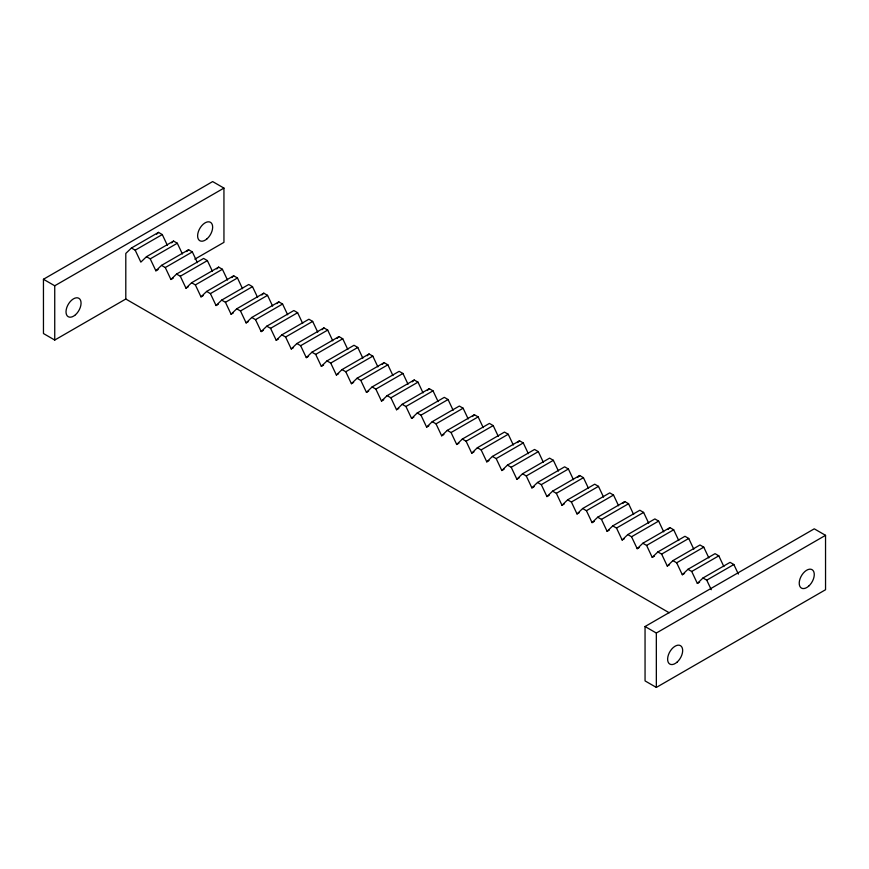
<?xml version="1.0" encoding="UTF-8"?>
<svg xmlns="http://www.w3.org/2000/svg" width="869" height="869" viewBox="0 0 869 869"><rect width="100%" height="100%" fill="white"/><g stroke="black" fill="none" stroke-linecap="round" stroke-linejoin="round"><path stroke-width="1.3" d="M194.83 259.168L223.952 242.353L223.941 188.095L212.655 181.578L43.45 279.264L43.461 333.533L54.736 340.051L125.799 299.023L125.799 253.433L131.436 248.013L158.516 232.381L162.275 234.554L167.348 245.297M156.637 234.185L158.516 232.381M182.392 253.976L177.319 243.233L173.55 241.061L146.481 256.692L140.843 262.123L135.195 250.185L131.436 248.013M171.671 242.875L173.55 241.061M146.481 256.692L150.239 258.864L155.877 270.802L161.525 265.382L188.595 249.74L192.342 251.923L197.415 262.666M186.716 251.554L188.595 249.74M161.525 265.382L165.284 267.543L170.921 279.492L176.559 274.061L203.618 258.43L207.376 260.613L212.449 271.356M176.559 274.061L180.317 276.233L185.966 288.171L191.604 282.74L218.662 267.12L222.421 269.292L227.493 280.035M216.783 268.934L218.662 267.12M191.604 282.74L195.362 284.913L201 296.85L206.648 291.43L233.696 275.799L237.465 277.971L242.538 288.714M231.817 277.613L233.696 275.799M206.648 291.43L210.407 293.603L216.044 305.54L221.682 300.109L248.74 284.489L252.499 286.661L257.582 297.404M221.682 300.109L225.44 302.282L231.089 314.22L236.726 308.799L263.785 293.168L267.543 295.341L272.616 306.084M261.906 294.982L263.785 293.168M236.726 308.799L240.485 310.972L246.123 322.91L251.771 317.478L278.819 301.858L282.577 304.031L287.661 314.774M276.939 303.661L278.819 301.858M251.771 317.478L255.529 319.651L261.167 331.589L266.805 326.168L293.863 310.537L297.622 312.71L302.694 323.453M266.805 326.168L270.563 328.33L276.212 340.279L281.849 334.847L308.897 319.227L312.655 321.4L317.739 332.143M281.849 334.847L285.608 337.02L291.245 348.958L296.894 343.527L323.941 327.906L327.7 330.079L332.773 340.822M322.062 329.72L323.941 327.906M296.894 343.527L300.652 345.699L306.29 357.637L311.928 352.217L338.986 336.596L342.744 338.769L347.817 349.512M337.096 338.399L338.986 336.596M311.928 352.217L315.686 354.389L321.334 366.327L326.972 360.896L354.02 345.275L357.778 347.448L362.851 358.191M326.972 360.896L330.731 363.068L336.368 375.006L342.017 369.586L369.064 353.965L372.823 356.138L377.896 366.881M367.185 355.769L369.064 353.965M342.017 369.586L345.775 371.747L351.413 383.696L357.05 378.265L384.098 362.645L387.856 364.817L392.94 375.56M382.219 364.459L384.098 362.645M357.05 378.265L360.809 380.437L366.457 392.375L372.095 386.944L399.143 371.335L402.944 373.474L408.017 384.217M372.095 386.944L375.853 389.116L381.491 401.065L387.139 395.634L414.231 379.992L417.989 382.154L423.062 392.907M412.351 381.795L414.231 379.992M387.139 395.634L390.898 397.806L396.536 409.744L402.173 404.313L429.264 388.671L433.023 390.844L438.106 401.587M427.385 390.485L429.264 388.671M402.173 404.313L405.932 406.486L411.58 418.423L417.218 413.003L444.309 397.35L448.067 399.523L453.14 410.277M417.218 413.003L420.976 415.176L426.614 427.113L432.251 421.682L459.353 406.04L463.112 408.213L468.185 418.956M432.251 421.682L436.021 423.855L441.658 435.793L447.296 430.372L474.387 414.719L478.146 416.892L483.229 427.635M472.508 416.533L474.387 414.719M447.296 430.372L451.054 432.534L456.703 444.483L462.341 439.051L489.432 423.409L493.19 425.582L498.263 436.325M462.341 439.051L466.099 441.224L471.737 453.162L477.374 447.731L504.476 432.089L508.235 434.261L513.307 445.004M477.374 447.731L481.144 449.903L486.781 461.852L492.419 456.421L519.51 440.779L523.268 442.94L528.352 453.694M517.631 442.582L519.51 440.779M492.419 456.421L496.177 458.593L501.826 470.531L507.463 465.1L534.554 449.458L538.313 451.63L543.386 462.373M507.463 465.1L511.222 467.272L516.859 479.21L522.497 473.79L549.599 458.137L553.357 460.309L558.43 471.063M522.497 473.79L526.266 475.962L531.904 487.9L537.542 482.469L564.633 466.827L568.391 468.999L573.475 479.742M537.542 482.469L541.3 484.641L546.949 496.579L552.586 491.159L579.677 475.506L583.436 477.678L588.509 488.421M577.798 477.32L579.677 475.506M552.586 491.159L556.345 493.32L561.982 505.269L567.62 499.838L594.722 484.196L598.48 486.368L603.553 497.111M567.62 499.838L571.389 502.01L577.027 513.948L582.664 508.517L609.756 492.875L613.514 495.048L618.598 505.791M582.664 508.517L586.423 510.69L592.061 522.638L597.709 517.207L624.8 501.565L628.559 503.727L633.631 514.481M622.921 503.368L624.8 501.565M597.709 517.207L601.467 519.38L607.105 531.317L612.743 525.886L639.845 510.244L643.603 512.417L648.676 523.16M612.743 525.886L616.512 528.059L622.15 539.997L627.787 534.576L654.878 518.923L658.637 521.096L663.72 531.85M627.787 534.576L631.546 536.749L637.183 548.687L642.832 543.255L669.923 527.613L673.681 529.786L678.754 540.529M668.044 529.417L669.923 527.613M642.832 543.255L646.59 545.428L652.228 557.366L657.866 551.945L684.968 536.292L688.726 538.465L693.799 549.208M657.866 551.945L661.635 554.107L667.273 566.056L672.91 560.624L700.001 544.982L703.76 547.155L708.843 557.898M672.91 560.624L676.669 562.797L682.306 574.735L687.955 569.304L715.046 553.662L718.804 555.834L723.877 566.577M687.955 569.304L691.713 571.476L697.351 583.425L702.988 577.994L730.09 562.352L733.849 564.513L738.357 574.072M43.45 279.264L54.736 285.782L223.941 188.095M135.195 250.185L162.275 234.554M150.239 258.864L177.319 243.233M155.877 270.802L158.136 269.499M165.284 267.543L192.342 251.923M170.921 279.492L173.181 278.189M180.317 276.233L207.376 260.613M185.966 288.171L188.215 286.868M195.362 284.913L222.421 269.292M201 296.85L203.259 295.558M210.407 293.603L237.465 277.971M216.044 305.54L218.304 304.237M225.44 302.282L252.499 286.661M231.089 314.22L233.337 312.916M240.485 310.972L267.543 295.341M246.123 322.91L248.382 321.606M255.529 319.651L282.577 304.031M261.167 331.589L263.426 330.285M270.563 328.33L297.622 312.71M276.212 340.279L278.46 338.975M285.608 337.02L312.655 321.4M291.245 348.958L293.505 347.654M300.652 345.699L327.7 330.079M306.29 357.637L308.538 356.344M315.686 354.389L342.744 338.769M321.334 366.327L323.583 365.023M330.731 363.068L357.778 347.448M336.368 375.006L338.628 373.703M345.775 371.747L372.823 356.138M351.413 383.696L353.661 382.393M360.809 380.437L387.856 364.817M366.457 392.375L368.706 391.072M375.853 389.116L402.944 373.474M381.491 401.065L383.75 399.762M390.898 397.806L417.989 382.154M396.536 409.744L398.795 408.441M405.932 406.486L433.023 390.844M411.58 418.423L413.829 417.12M420.976 415.176L448.067 399.523M426.614 427.113L428.873 425.81M436.021 423.855L463.112 408.213M441.658 435.793L443.918 434.489M451.054 432.534L478.146 416.892M456.703 444.483L458.951 443.179M466.099 441.224L493.19 425.582M471.737 453.162L473.996 451.858M481.144 449.903L508.235 434.261M486.781 461.852L489.041 460.548M496.177 458.593L523.268 442.94M501.826 470.531L504.074 469.227M511.222 467.272L538.313 451.63M516.859 479.21L519.119 477.907M526.266 475.962L553.357 460.309M531.904 487.9L534.163 486.597M541.3 484.641L568.391 468.999M546.949 496.579L549.197 495.276M556.345 493.32L583.436 477.678M561.982 505.269L564.242 503.966M571.389 502.01L598.48 486.368M577.027 513.948L579.286 512.645M586.423 510.69L613.514 495.048M592.061 522.638L594.32 521.335M601.467 519.38L628.559 503.727M607.105 531.317L609.365 530.014M616.512 528.059L643.603 512.417M622.15 539.997L624.409 538.693M631.546 536.749L658.637 521.096M637.183 548.687L639.443 547.383M646.59 545.428L673.681 529.786M652.228 557.366L654.487 556.062M661.635 554.107L688.726 538.465M667.273 566.056L669.532 564.752M676.669 562.797L703.76 547.155M682.306 574.735L684.566 573.431M691.713 571.476L718.804 555.834M697.351 583.425L699.61 582.111M702.988 577.994L706.758 580.166L733.849 564.513M645.048 626.527L814.264 528.83L825.539 535.326L825.55 589.725L656.345 687.422L645.059 680.905L645.048 626.527L656.334 633.034L656.345 687.422M656.334 633.034L825.539 535.326M125.799 299.023L669.206 612.764M706.758 580.166L711.266 589.714M54.736 285.782L54.736 340.051M75.484 314.752A10.634 6.137 -60 0 0 78.851 298.273A10.634 6.137 -60 0 0 66.272 309.44A10.634 6.137 -60 0 0 75.484 314.752M207.083 238.769A10.634 6.137 -60 0 0 210.461 222.301A10.634 6.137 -60 0 0 197.871 233.457A10.634 6.137 -60 0 0 207.083 238.769M677.092 662.124A10.634 6.137 -60 0 0 680.46 645.645A10.634 6.137 -60 0 0 667.881 656.801A10.634 6.137 -60 0 0 677.092 662.124M808.691 586.14A10.634 6.137 -60 0 0 812.07 569.662A10.634 6.137 -60 0 0 799.48 580.818A10.634 6.137 -60 0 0 808.691 586.14"/></g></svg>
